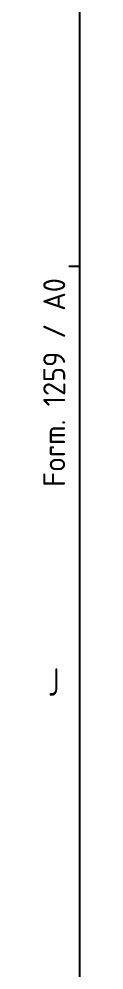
# Model space of a CAD drawing. Header units: millimetres. Extents: x 0 to 1189, y 0 to 841.
# Drawn here: x 6.7 to 10, y 95.4 to 181.7 of the extents above; entities that cross this region are included whole.
import ezdxf

# ---------------------------------------------------------------- set-up
doc = ezdxf.new("R2010")
doc.units = ezdxf.units.MM
doc.layers.add('162', color=7, linetype='CONTINUOUS', true_color=0xffffff)
doc.styles.add('iso-1', font='isocp.shx')

msp = doc.modelspace()

# ---------------------------------------------------------------- linework, layer by layer
at = {"layer": '162', "color": 163, "linetype": 'Continuous'}
for p, q in [((10, 10), (10, 831)), ((10, 10), (10, 410)), ((9, 159.276), (10, 159.276))]:
    msp.add_line(p, q, dxfattribs=at)

# ---------------------------------------------------------------- texts
at = {"layer": '162', "color": 163, "linetype": 'Continuous', "insert": (8.674, 139.267), "char_height": 2, "attachment_point": 7, "rotation": 90, "line_spacing_factor": 0.963855, "style": 'iso-1'}
msp.add_mtext('\\W01.040;Form. 1259 / A0 ', dxfattribs=at)
at = {"layer": '162', "color": 163, "linetype": 'Continuous', "insert": (7.125, 120.312), "char_height": 2.5, "attachment_point": 7, "line_spacing_factor": 0.963855, "style": 'iso-1'}
msp.add_mtext('\\W00.729;J ', dxfattribs=at)

doc.saveas('drawing.dxf')
